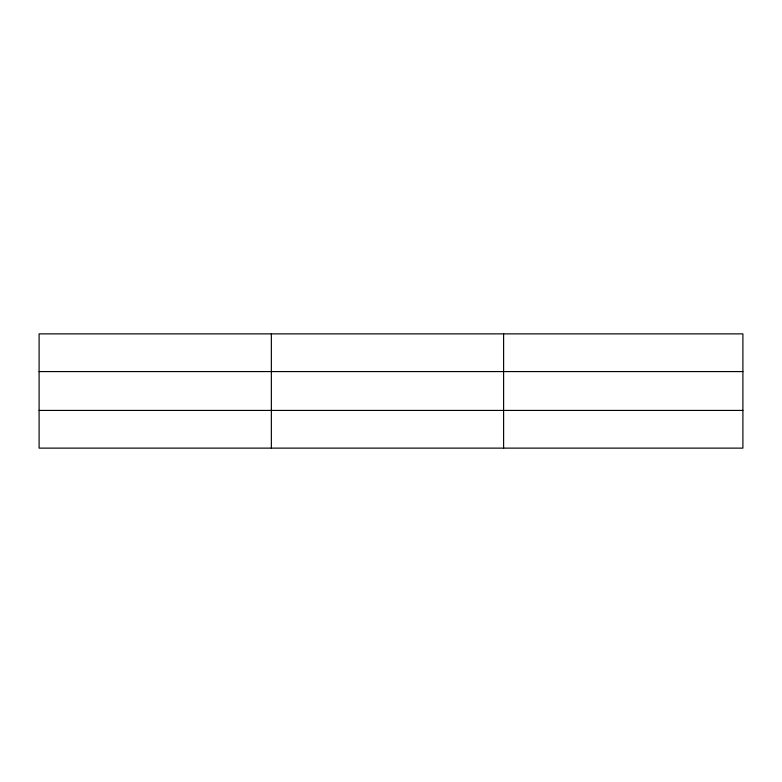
<?xml version="1.0" encoding="UTF-8"?>
<svg xmlns="http://www.w3.org/2000/svg" width="782" height="782" viewBox="0 0 782 782"><rect width="100%" height="100%" fill="white"/><g stroke="black" fill="none" stroke-linecap="round" stroke-linejoin="round"><path stroke-width="1.17" d="M271.354 333.875L271.354 448.125M503.608 333.875L503.608 448.125M742.9 371.577L742.9 333.875L39.1 333.875L39.1 448.125L742.9 448.125L742.9 371.577L39.1 371.577M39.1 410.423L742.9 410.423"/></g></svg>
